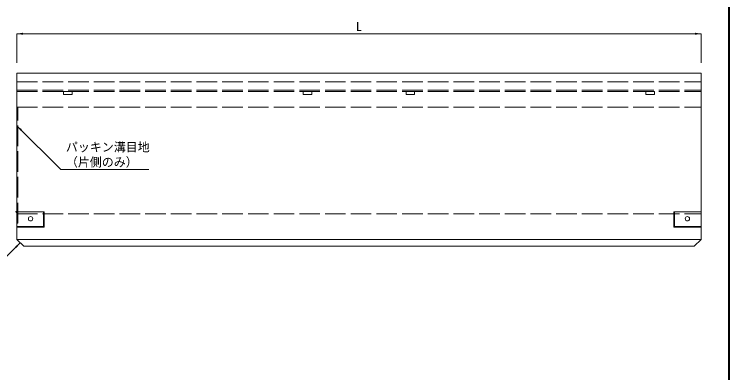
# Model space of a CAD drawing. Units: millimetres at full size; details may follow other scales. Extents: x -5959 to -1759, y 1019 to 6959.
# Drawn here: x -4045 to -1959, y 4424 to 5470 of the extents above; entities that cross this region are included whole.
import ezdxf
from ezdxf.enums import TextEntityAlignment as Align

# ---------------------------------------------------------------- set-up
doc = ezdxf.new("R2010")
doc.units = ezdxf.units.MM
doc.header["$LTSCALE"] = 10
doc.header["$PDMODE"] = 32
doc.header["$PDSIZE"] = 5
doc.linetypes.add('DASHED', pattern=[7.5, 6, -1.5])
for name, color, linetype, lineweight in [('KIJUN', 253, 'Continuous', 5), ('SUNPO_S10', 3, 'Continuous', 9), ('図枠', 7, 'Continuous', 5)]:
    doc.layers.add(name, color=color, linetype=linetype, lineweight=lineweight)
doc.styles.add('ＭＳ ゴシック', font='')
doc.styles.get('ＭＳ ゴシック').set_extended_font_data('MS Gothic')

# ---------------------------------------------------------------- blocks, each defined once
blk = doc.blocks.new('filled_arrow')
at = {"color": 0, "linetype": 'Continuous', "lineweight": -2}
blk.add_solid([(7.5, 1.25), (0, 0), (7.5, -1.25)], dxfattribs=at)

msp = doc.modelspace()

# ---------------------------------------------------------------- linework, layer by layer
at = {"layer": 'KIJUN', "color": 7, "linetype": 'DASHED', "lineweight": 9}
for p, q in [((-4037.95, 5273.13), (-2039.95, 5273.13)), ((-4037.95, 5248.13), (-2039.95, 5248.13)), ((-4037.95, 5244.93), (-2039.95, 5244.93)), ((-4037.95, 5198.65), (-2039.95, 5198.65)), ((-4037.95, 4888.13), (-2039.95, 4888.13))]:
    msp.add_line(p, q, dxfattribs=at)
at = {"layer": 'KIJUN', "color": 7, "lineweight": 9}
for p, q in [((-4037.95, 4893.13), (-3957.95, 4893.13)), ((-3959.95, 4893.13), (-4037.95, 4893.13)), ((-3959.95, 4851.13), (-3959.95, 4893.13)), ((-3957.95, 4893.13), (-3957.95, 4849.13)), ((-4037.95, 4849.13), (-4037.95, 4851.13)), ((-4037.95, 4851.13), (-3959.95, 4851.13)), ((-3957.95, 4849.13), (-4037.95, 4849.13)), ((-4037.95, 4813.13), (-2039.95, 4813.13))]:
    msp.add_line(p, q, dxfattribs=at)
at = {"layer": 'KIJUN', "color": 7, "lineweight": 20}
msp.add_lwpolyline([(-4037.95, 5298.13), (-2039.95, 5298.13), (-2039.95, 4813.13), (-2059.95, 4793.13), (-4017.95, 4793.13), (-4037.95, 4813.13)], close=True, dxfattribs=at)
at = {"layer": 'KIJUN', "color": 7, "linetype": 'DASHED', "lineweight": 9}
for points in [[(-3901.45, 5244.93), (-3876.45, 5244.93), (-3876.45, 5235.93), (-3901.45, 5235.93)], [(-3201.45, 5244.93), (-3176.45, 5244.93), (-3176.45, 5235.93), (-3201.45, 5235.93)], [(-2901.45, 5244.93), (-2876.45, 5244.93), (-2876.45, 5235.93), (-2901.45, 5235.93)], [(-2201.45, 5244.93), (-2176.45, 5244.93), (-2176.45, 5235.93), (-2201.45, 5235.93)]]:
    msp.add_lwpolyline(points, close=True, dxfattribs=at)
at = {"layer": 'KIJUN', "color": 3, "linetype": 'DASHED'}
msp.add_lwpolyline([(-4037.95, 4859.13), (-4034.75, 4860.13), (-4034.75, 5197.13), (-4037.95, 5198.13)], close=True, dxfattribs=at)
at = {"layer": 'KIJUN', "color": 7, "lineweight": 9}
msp.add_lwpolyline([(-2039.95, 4893.13), (-2119.95, 4893.13), (-2119.95, 4849.13), (-2039.95, 4849.13), (-2039.95, 4851.13), (-2117.95, 4851.13), (-2117.95, 4893.13)], close=True, dxfattribs=at)
for centre in [(-3997.95, 4873.13), (-2079.95, 4873.13)]:
    msp.add_circle(centre, 6.35, dxfattribs=at)
at = {"layer": 'KIJUN', "color": 7}
msp.add_point((-4037.95, 4893.13), dxfattribs=at)
at = {"layer": 'SUNPO_S10'}
for p, q in [((-4037.95, 5413.04), (-2039.95, 5413.04)), ((-4037.95, 5328.13), (-4037.95, 5413.04)), ((-2039.95, 5328.13), (-2039.95, 5413.04))]:
    msp.add_line(p, q, dxfattribs=at)
for points in [[(-4037.95, 5144.78), (-3909.76, 5016.6), (-3652.45, 5016.6)], [(-4027.95, 4803.13), (-4079.72, 4751.36), (-4144.61, 4751.36)]]:
    msp.add_lwpolyline(points, dxfattribs=at)
at = {"layer": '図枠', "lineweight": 40}
msp.add_line((-1959.34, 6758.62), (-1959.34, 1218.62), dxfattribs=at)

# ---------------------------------------------------------------- block references
at = {"layer": 'SUNPO_S10', "xscale": 2.4, "yscale": 2.4}
msp.add_blockref('filled_arrow', (-4037.95, 5413.04), dxfattribs=at)
for p, rotation in [((-2039.95, 5413.04), 180), ((-4037.95, 5144.78), 315), ((-4027.95, 4803.13), 225)]:
    msp.add_blockref('filled_arrow', p, dxfattribs=dict(at, rotation=rotation))

# ---------------------------------------------------------------- texts
at = {"layer": 'SUNPO_S10', "style": 'ＭＳ ゴシック'}
msp.add_text('L', height=25.63, dxfattribs=at).set_placement((-3038.95, 5434.04), align=Align.MIDDLE_CENTER)
for s, p in [('パッキン溝目地', (-3894.76, 5061.78)), ('（片側のみ）\u3000', (-3894.76, 5017.9))]:
    msp.add_text(s, height=25.63, dxfattribs=at).set_placement(p, align=Align.BOTTOM_LEFT)

doc.saveas('drawing.dxf')
